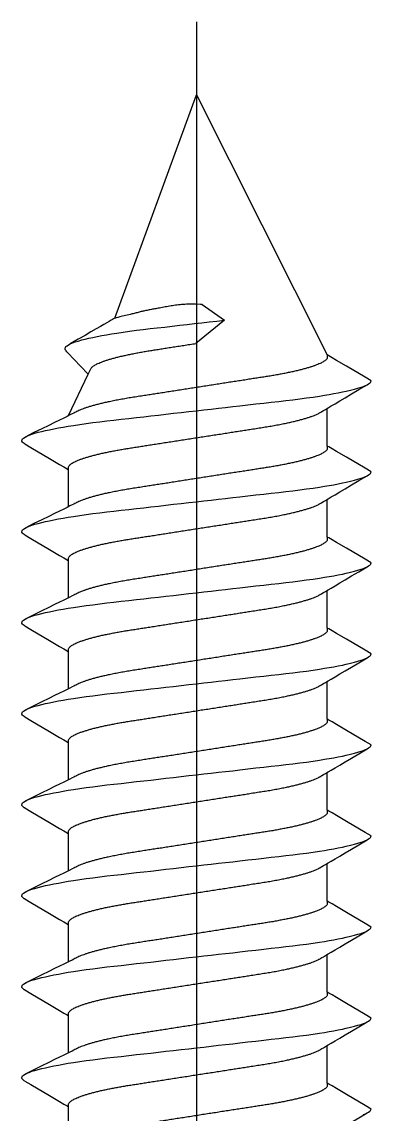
# Model space of a CAD drawing. Header units: millimetres. Extents: x -73550 to -72437, y 41766 to 43371.
# Drawn here: x -73546.32 to -73541.52, y 43298.27 to 43313.27 of the extents above; entities that cross this region are included whole.
import ezdxf

# ---------------------------------------------------------------- set-up
doc = ezdxf.new("R2010")
doc.units = ezdxf.units.MM
doc.layers.add('ART_VIDA', color=65, linetype='Continuous')

# ---------------------------------------------------------------- blocks, each defined once
blk = doc.blocks.new('*U35')
at = {"layer": 'ART_VIDA'}
for p, q in [((4.092, 1.758), (4.599, 1.758)), ((5.342, 1.758), (5.849, 1.758)), ((6.592, 1.758), (7.099, 1.758)), ((7.842, 1.758), (8.349, 1.758)), ((9.092, 1.758), (9.599, 1.758)), ((10.342, 1.758), (10.849, 1.758)), ((11.592, 1.758), (12.099, 1.758)), ((12.842, 1.758), (13.349, 1.758)), ((14.092, 1.758), (14.662, 1.486)), ((14.092, 1.758), (14.662, 1.486)), ((15.431, 1.121), (18.5, 0)), ((18.5, 0), (14.925, -1.798)), ((15.403, -0.384), (15.083, 0.009)), ((15.619, -0.077), (15.403, -0.384)), ((4.925, -1.798), (5.442, -1.798)), ((6.175, -1.798), (6.692, -1.798)), ((7.425, -1.798), (7.942, -1.798)), ((8.675, -1.798), (9.192, -1.798)), ((9.925, -1.798), (10.442, -1.798)), ((11.175, -1.798), (11.692, -1.798)), ((12.425, -1.798), (12.942, -1.798)), ((13.675, -1.798), (14.192, -1.798))]:
    blk.add_line(p, q, dxfattribs=at)
at = {"layer": 'ART_VIDA', "color": 1}
blk.add_line((19.5, 0), (-4.55, 0), dxfattribs=at)
at = {"layer": 'ART_VIDA', "flags": 128}
for points in [[(4.494, -2.294), (4.505, -2.323), (4.517, -2.347), (4.528, -2.366), (4.539, -2.381), (4.549, -2.392), (4.559, -2.398), (4.569, -2.4), (4.569, -2.4)], [(4.954, 2.36), (4.905, 2.276), (4.754, 2.02), (4.673, 1.882), (4.638, 1.824), (4.612, 1.779), (4.599, 1.758)], [(4.954, 2.359), (4.958, 2.366), (4.969, 2.381), (4.98, 2.392), (4.99, 2.398), (5, 2.4), (5.011, 2.397), (5.023, 2.389), (5.035, 2.375), (5.048, 2.356), (5.061, 2.33), (5.073, 2.3), (5.087, 2.263), (5.1, 2.221), (5.113, 2.174), (5.125, 2.127), (5.137, 2.075), (5.149, 2.02), (5.161, 1.961), (5.173, 1.898), (5.185, 1.832), (5.197, 1.762), (5.208, 1.689), (5.221, 1.603), (5.234, 1.514), (5.246, 1.422), (5.258, 1.327), (5.27, 1.231), (5.281, 1.134), (5.292, 1.034), (5.304, 0.93), (5.316, 0.823), (5.327, 0.725), (5.338, 0.626), (5.35, 0.524), (5.362, 0.421), (5.374, 0.317), (5.386, 0.212), (5.398, 0.106), (5.41, 0), (5.421, -0.101), (5.433, -0.201), (5.444, -0.301), (5.455, -0.4), (5.466, -0.499), (5.477, -0.595), (5.49, -0.708), (5.503, -0.817), (5.515, -0.924), (5.527, -1.028), (5.538, -1.131), (5.55, -1.23), (5.561, -1.326), (5.573, -1.421), (5.585, -1.513), (5.598, -1.603), (5.611, -1.689), (5.622, -1.758), (5.633, -1.825), (5.644, -1.888), (5.656, -1.948), (5.667, -2.006), (5.678, -2.059), (5.692, -2.118), (5.705, -2.171), (5.719, -2.219), (5.732, -2.261), (5.744, -2.294), (5.755, -2.323), (5.767, -2.347), (5.778, -2.366), (5.789, -2.381), (5.799, -2.392), (5.809, -2.398), (5.819, -2.4), (5.819, -2.4)], [(6.204, 2.36), (6.155, 2.276), (6.004, 2.02), (5.923, 1.882), (5.888, 1.824), (5.862, 1.779), (5.849, 1.758)], [(6.204, 2.359), (6.208, 2.366), (6.219, 2.381), (6.23, 2.392), (6.24, 2.398), (6.25, 2.4), (6.261, 2.397), (6.273, 2.389), (6.285, 2.375), (6.298, 2.356), (6.311, 2.33), (6.323, 2.3), (6.337, 2.263), (6.35, 2.221), (6.363, 2.174), (6.375, 2.127), (6.387, 2.075), (6.399, 2.02), (6.411, 1.961), (6.423, 1.898), (6.435, 1.832), (6.447, 1.762), (6.458, 1.689), (6.471, 1.603), (6.484, 1.514), (6.496, 1.422), (6.508, 1.327), (6.52, 1.231), (6.531, 1.134), (6.542, 1.034), (6.554, 0.93), (6.566, 0.823), (6.577, 0.725), (6.588, 0.626), (6.6, 0.524), (6.612, 0.421), (6.624, 0.317), (6.636, 0.212), (6.648, 0.106), (6.66, 0), (6.671, -0.101), (6.683, -0.201), (6.694, -0.301), (6.705, -0.4), (6.716, -0.499), (6.727, -0.595), (6.74, -0.708), (6.753, -0.817), (6.765, -0.924), (6.777, -1.028), (6.788, -1.131), (6.8, -1.23), (6.811, -1.326), (6.823, -1.421), (6.835, -1.513), (6.848, -1.603), (6.861, -1.689), (6.872, -1.758), (6.883, -1.825), (6.894, -1.888), (6.906, -1.948), (6.917, -2.006), (6.928, -2.059), (6.942, -2.118), (6.955, -2.171), (6.969, -2.219), (6.982, -2.261), (6.994, -2.294), (7.005, -2.323), (7.017, -2.347), (7.028, -2.366), (7.039, -2.381), (7.049, -2.392), (7.059, -2.398), (7.069, -2.4), (7.069, -2.4)], [(7.454, 2.36), (7.405, 2.276), (7.254, 2.02), (7.173, 1.882), (7.138, 1.824), (7.112, 1.779), (7.099, 1.758)], [(7.454, 2.359), (7.458, 2.366), (7.469, 2.381), (7.48, 2.392), (7.49, 2.398), (7.5, 2.4), (7.511, 2.397), (7.523, 2.389), (7.535, 2.375), (7.548, 2.356), (7.561, 2.33), (7.573, 2.3), (7.587, 2.263), (7.6, 2.221), (7.613, 2.174), (7.625, 2.127), (7.637, 2.075), (7.649, 2.02), (7.661, 1.961), (7.673, 1.898), (7.685, 1.832), (7.697, 1.762), (7.708, 1.689), (7.721, 1.603), (7.734, 1.514), (7.746, 1.422), (7.758, 1.327), (7.77, 1.231), (7.781, 1.134), (7.792, 1.034), (7.804, 0.93), (7.816, 0.823), (7.827, 0.725), (7.838, 0.626), (7.85, 0.524), (7.862, 0.421), (7.874, 0.317), (7.886, 0.212), (7.898, 0.106), (7.91, 0), (7.921, -0.101), (7.933, -0.201), (7.944, -0.301), (7.955, -0.4), (7.966, -0.499), (7.977, -0.595), (7.99, -0.708), (8.003, -0.817), (8.015, -0.924), (8.027, -1.028), (8.038, -1.131), (8.05, -1.23), (8.061, -1.326), (8.073, -1.421), (8.085, -1.513), (8.098, -1.603), (8.111, -1.689), (8.122, -1.758), (8.133, -1.825), (8.144, -1.888), (8.156, -1.948), (8.167, -2.006), (8.178, -2.059), (8.192, -2.118), (8.205, -2.171), (8.219, -2.219), (8.232, -2.261), (8.244, -2.294), (8.255, -2.323), (8.267, -2.347), (8.278, -2.366), (8.289, -2.381), (8.299, -2.392), (8.309, -2.398), (8.319, -2.4), (8.319, -2.4)], [(8.704, 2.36), (8.655, 2.276), (8.504, 2.02), (8.423, 1.882), (8.388, 1.824), (8.362, 1.779), (8.349, 1.758)], [(8.704, 2.359), (8.708, 2.366), (8.719, 2.381), (8.73, 2.392), (8.74, 2.398), (8.75, 2.4), (8.761, 2.397), (8.773, 2.389), (8.785, 2.375), (8.798, 2.356), (8.811, 2.33), (8.823, 2.3), (8.837, 2.263), (8.85, 2.221), (8.863, 2.174), (8.875, 2.127), (8.887, 2.075), (8.899, 2.02), (8.911, 1.961), (8.923, 1.898), (8.935, 1.832), (8.947, 1.762), (8.958, 1.689), (8.971, 1.603), (8.984, 1.514), (8.996, 1.422), (9.008, 1.327), (9.02, 1.231), (9.031, 1.134), (9.042, 1.034), (9.054, 0.93), (9.066, 0.823), (9.077, 0.725), (9.088, 0.626), (9.1, 0.524), (9.112, 0.421), (9.124, 0.317), (9.136, 0.212), (9.148, 0.106), (9.16, 0), (9.171, -0.101), (9.183, -0.201), (9.194, -0.301), (9.205, -0.4), (9.216, -0.499), (9.227, -0.595), (9.24, -0.708), (9.253, -0.817), (9.265, -0.924), (9.277, -1.028), (9.288, -1.131), (9.3, -1.23), (9.311, -1.326), (9.323, -1.421), (9.335, -1.513), (9.348, -1.603), (9.361, -1.689), (9.372, -1.758), (9.383, -1.825), (9.394, -1.888), (9.406, -1.948), (9.417, -2.006), (9.428, -2.059), (9.442, -2.118), (9.455, -2.171), (9.469, -2.219), (9.482, -2.261), (9.494, -2.294), (9.505, -2.323), (9.517, -2.347), (9.528, -2.366), (9.539, -2.381), (9.549, -2.392), (9.559, -2.398), (9.569, -2.4), (9.569, -2.4)], [(9.954, 2.36), (9.905, 2.276), (9.754, 2.02), (9.673, 1.882), (9.638, 1.824), (9.612, 1.779), (9.599, 1.758)], [(9.954, 2.359), (9.958, 2.366), (9.969, 2.381), (9.98, 2.392), (9.99, 2.398), (10, 2.4), (10.011, 2.397), (10.023, 2.389), (10.035, 2.375), (10.048, 2.356), (10.061, 2.33), (10.073, 2.3), (10.087, 2.263), (10.1, 2.221), (10.113, 2.174), (10.125, 2.127), (10.137, 2.075), (10.149, 2.02), (10.161, 1.961), (10.173, 1.898), (10.185, 1.832), (10.197, 1.762), (10.208, 1.689), (10.221, 1.603), (10.234, 1.514), (10.246, 1.422), (10.258, 1.327), (10.27, 1.231), (10.281, 1.134), (10.292, 1.034), (10.304, 0.93), (10.316, 0.823), (10.327, 0.725), (10.338, 0.626), (10.35, 0.524), (10.362, 0.421), (10.374, 0.317), (10.386, 0.212), (10.398, 0.106), (10.41, 0), (10.421, -0.101), (10.433, -0.201), (10.444, -0.301), (10.455, -0.4), (10.466, -0.499), (10.477, -0.595), (10.49, -0.708), (10.503, -0.817), (10.515, -0.924), (10.527, -1.028), (10.538, -1.131), (10.55, -1.23), (10.561, -1.326), (10.573, -1.421), (10.585, -1.513), (10.598, -1.603), (10.611, -1.689), (10.622, -1.758), (10.633, -1.825), (10.644, -1.888), (10.656, -1.948), (10.667, -2.006), (10.678, -2.059), (10.692, -2.118), (10.705, -2.171), (10.719, -2.219), (10.732, -2.261), (10.744, -2.294), (10.755, -2.323), (10.767, -2.347), (10.778, -2.366), (10.789, -2.381), (10.799, -2.392), (10.809, -2.398), (10.819, -2.4), (10.819, -2.4)], [(11.204, 2.36), (11.155, 2.276), (11.004, 2.02), (10.923, 1.882), (10.888, 1.824), (10.862, 1.779), (10.849, 1.758)], [(11.204, 2.359), (11.208, 2.366), (11.219, 2.381), (11.23, 2.392), (11.24, 2.398), (11.25, 2.4), (11.261, 2.397), (11.273, 2.389), (11.285, 2.375), (11.298, 2.356), (11.311, 2.33), (11.323, 2.3), (11.337, 2.263), (11.35, 2.221), (11.363, 2.174), (11.375, 2.127), (11.387, 2.075), (11.399, 2.02), (11.411, 1.961), (11.423, 1.898), (11.435, 1.832), (11.447, 1.762), (11.458, 1.689), (11.471, 1.603), (11.484, 1.514), (11.496, 1.422), (11.508, 1.327), (11.52, 1.231), (11.531, 1.134), (11.542, 1.034), (11.554, 0.93), (11.566, 0.823), (11.577, 0.725), (11.588, 0.626), (11.6, 0.524), (11.612, 0.421), (11.624, 0.317), (11.636, 0.212), (11.648, 0.106), (11.66, 0), (11.671, -0.101), (11.683, -0.201), (11.694, -0.301), (11.705, -0.4), (11.716, -0.499), (11.727, -0.595), (11.74, -0.708), (11.753, -0.817), (11.765, -0.924), (11.777, -1.028), (11.788, -1.131), (11.8, -1.23), (11.811, -1.326), (11.823, -1.421), (11.835, -1.513), (11.848, -1.603), (11.861, -1.689), (11.872, -1.758), (11.883, -1.825), (11.894, -1.888), (11.906, -1.948), (11.917, -2.006), (11.928, -2.059), (11.942, -2.118), (11.955, -2.171), (11.969, -2.219), (11.982, -2.261), (11.994, -2.294), (12.005, -2.323), (12.017, -2.347), (12.028, -2.366), (12.039, -2.381), (12.049, -2.392), (12.059, -2.398), (12.069, -2.4), (12.069, -2.4)], [(12.454, 2.36), (12.405, 2.276), (12.254, 2.02), (12.173, 1.882), (12.138, 1.824), (12.112, 1.779), (12.099, 1.758)], [(12.454, 2.359), (12.458, 2.366), (12.469, 2.381), (12.48, 2.392), (12.49, 2.398), (12.5, 2.4), (12.511, 2.397), (12.523, 2.389), (12.535, 2.375), (12.548, 2.356), (12.561, 2.33), (12.573, 2.3), (12.587, 2.263), (12.6, 2.221), (12.613, 2.174), (12.625, 2.127), (12.637, 2.075), (12.649, 2.02), (12.661, 1.961), (12.673, 1.898), (12.685, 1.832), (12.697, 1.762), (12.708, 1.689), (12.721, 1.603), (12.734, 1.514), (12.746, 1.422), (12.758, 1.327), (12.77, 1.231), (12.781, 1.134), (12.792, 1.034), (12.804, 0.93), (12.816, 0.823), (12.827, 0.725), (12.838, 0.626), (12.85, 0.524), (12.862, 0.421), (12.874, 0.317), (12.886, 0.212), (12.898, 0.106), (12.91, 0), (12.921, -0.101), (12.933, -0.201), (12.944, -0.301), (12.955, -0.4), (12.966, -0.499), (12.977, -0.595), (12.99, -0.708), (13.003, -0.817), (13.015, -0.924), (13.027, -1.028), (13.038, -1.131), (13.05, -1.23), (13.061, -1.326), (13.073, -1.421), (13.085, -1.513), (13.098, -1.603), (13.111, -1.689), (13.122, -1.758), (13.133, -1.825), (13.144, -1.888), (13.156, -1.948), (13.167, -2.006), (13.178, -2.059), (13.192, -2.118), (13.205, -2.171), (13.219, -2.219), (13.232, -2.261), (13.244, -2.294), (13.255, -2.323), (13.267, -2.347), (13.278, -2.366), (13.289, -2.381), (13.299, -2.392), (13.309, -2.398), (13.319, -2.4), (13.319, -2.4)], [(13.704, 2.36), (13.655, 2.276), (13.504, 2.02), (13.423, 1.882), (13.388, 1.824), (13.362, 1.779), (13.349, 1.758)], [(13.704, 2.359), (13.708, 2.366), (13.719, 2.381), (13.73, 2.392), (13.74, 2.398), (13.75, 2.4), (13.761, 2.397), (13.773, 2.389), (13.785, 2.375), (13.798, 2.356), (13.811, 2.33), (13.823, 2.3), (13.837, 2.263), (13.85, 2.221), (13.863, 2.174), (13.875, 2.127), (13.887, 2.075), (13.899, 2.02), (13.911, 1.961), (13.923, 1.898), (13.935, 1.832), (13.947, 1.762), (13.958, 1.689), (13.971, 1.603), (13.984, 1.514), (13.996, 1.422), (14.008, 1.327), (14.02, 1.231), (14.031, 1.134), (14.042, 1.034), (14.054, 0.93), (14.066, 0.823), (14.077, 0.725), (14.088, 0.626), (14.1, 0.524), (14.112, 0.421), (14.124, 0.317), (14.136, 0.212), (14.148, 0.106), (14.16, 0), (14.171, -0.101), (14.183, -0.201), (14.194, -0.301), (14.205, -0.4), (14.216, -0.499), (14.227, -0.595), (14.24, -0.708), (14.253, -0.817), (14.265, -0.924), (14.277, -1.028), (14.288, -1.131), (14.3, -1.23), (14.311, -1.326), (14.323, -1.421), (14.335, -1.513), (14.348, -1.603), (14.361, -1.689), (14.372, -1.758), (14.383, -1.825), (14.394, -1.888), (14.406, -1.948), (14.417, -2.006), (14.428, -2.059), (14.442, -2.118), (14.455, -2.171), (14.469, -2.219), (14.482, -2.261), (14.494, -2.294), (14.505, -2.323), (14.517, -2.347), (14.528, -2.366), (14.539, -2.381), (14.549, -2.392), (14.559, -2.398), (14.569, -2.4), (14.569, -2.4)], [(14.955, 1.767), (14.968, 1.78), (14.98, 1.791), (14.993, 1.799), (15.006, 1.803), (15.017, 1.804), (15.029, 1.801), (15.041, 1.793), (15.053, 1.779), (15.065, 1.759), (15.078, 1.734), (15.091, 1.703), (15.104, 1.667), (15.117, 1.625), (15.131, 1.577), (15.143, 1.53), (15.155, 1.479), (15.167, 1.424), (15.179, 1.365), (15.191, 1.302), (15.203, 1.235), (15.214, 1.166), (15.226, 1.093), (15.239, 1.007), (15.251, 0.918), (15.264, 0.825), (15.276, 0.731), (15.287, 0.634), (15.298, 0.538), (15.309, 0.437), (15.321, 0.334), (15.333, 0.227), (15.345, 0.129), (15.356, 0.029), (15.367, -0.072), (15.379, -0.175), (15.391, -0.279), (15.403, -0.384), (15.403, -0.384), (15.403, -0.384)], [(14.955, 1.767), (14.771, 1.593), (14.662, 1.486)], [(4.569, -2.4), (4.619, -2.316), (4.77, -2.06), (4.851, -1.922), (4.886, -1.864), (4.912, -1.82), (4.925, -1.798)], [(5.819, -2.4), (5.869, -2.316), (6.02, -2.06), (6.101, -1.922), (6.136, -1.864), (6.162, -1.82), (6.175, -1.798)], [(7.069, -2.4), (7.119, -2.316), (7.27, -2.06), (7.351, -1.922), (7.386, -1.864), (7.412, -1.82), (7.425, -1.798)], [(8.319, -2.4), (8.369, -2.316), (8.52, -2.06), (8.601, -1.922), (8.636, -1.864), (8.662, -1.82), (8.675, -1.798)], [(9.569, -2.4), (9.619, -2.316), (9.77, -2.06), (9.851, -1.922), (9.886, -1.864), (9.912, -1.82), (9.925, -1.798)], [(10.819, -2.4), (10.869, -2.316), (11.02, -2.06), (11.101, -1.922), (11.136, -1.864), (11.162, -1.82), (11.175, -1.798)], [(12.069, -2.4), (12.119, -2.316), (12.27, -2.06), (12.351, -1.922), (12.386, -1.864), (12.412, -1.82), (12.425, -1.798)], [(13.319, -2.4), (13.369, -2.316), (13.52, -2.06), (13.601, -1.922), (13.636, -1.864), (13.662, -1.82), (13.675, -1.798)], [(14.569, -2.4), (14.619, -2.316), (14.77, -2.06), (14.851, -1.922), (14.886, -1.864), (14.912, -1.82), (14.925, -1.798)]]:
    blk.add_lwpolyline(points, dxfattribs=at)
at = {"layer": 'ART_VIDA'}
for points, knots in [([(4.925, -1.798), (4.891, -1.798), (4.883, -1.797), (4.871, -1.791), (4.859, -1.781), (4.847, -1.766), (4.834, -1.748), (4.821, -1.725), (4.808, -1.699), (4.795, -1.668), (4.781, -1.633), (4.768, -1.593), (4.754, -1.55), (4.74, -1.502), (4.726, -1.451), (4.713, -1.397), (4.699, -1.339), (4.686, -1.278), (4.673, -1.215), (4.661, -1.15), (4.648, -1.082), (4.636, -1.013), (4.625, -0.943), (4.614, -0.871), (4.603, -0.797), (4.591, -0.721), (4.578, -0.643), (4.566, -0.561), (4.553, -0.477), (4.54, -0.392), (4.526, -0.305), (4.512, -0.218), (4.499, -0.129), (4.485, -0.04), (4.471, 0.048), (4.457, 0.136), (4.444, 0.224), (4.43, 0.311), (4.417, 0.395), (4.404, 0.478), (4.392, 0.558), (4.38, 0.637), (4.367, 0.718), (4.354, 0.8), (4.341, 0.885), (4.328, 0.967), (4.313, 1.047), (4.299, 1.124), (4.284, 1.194), (4.271, 1.258), (4.257, 1.316), (4.244, 1.37), (4.23, 1.421), (4.216, 1.468), (4.203, 1.511), (4.189, 1.55), (4.176, 1.585), (4.162, 1.617), (4.15, 1.642), (4.142, 1.655), (3.798, 2.356)], [0, 0, 0, 0, 0.01636, 0.032918, 0.049658, 0.066561, 0.083609, 0.100475, 0.117442, 0.13449, 0.151597, 0.169092, 0.186604, 0.204109, 0.221583, 0.239003, 0.256348, 0.273594, 0.290684, 0.307635, 0.324428, 0.341045, 0.357469, 0.373492, 0.38969, 0.406068, 0.422611, 0.439643, 0.456809, 0.474087, 0.491457, 0.508896, 0.526382, 0.543891, 0.561362, 0.57881, 0.596211, 0.613544, 0.630786, 0.647611, 0.664308, 0.680859, 0.697246, 0.716518, 0.735597, 0.754894, 0.774443, 0.794216, 0.814184, 0.831393, 0.848699, 0.866081, 0.883517, 0.900983, 0.918145, 0.935291, 0.952401, 0.969453, 0.98677, 1, 1, 1, 1]), ([(6.175, -1.798), (6.141, -1.798), (6.133, -1.797), (6.121, -1.791), (6.109, -1.781), (6.097, -1.766), (6.084, -1.748), (6.071, -1.725), (6.058, -1.699), (6.045, -1.668), (6.031, -1.633), (6.018, -1.593), (6.004, -1.55), (5.99, -1.502), (5.976, -1.451), (5.963, -1.397), (5.949, -1.339), (5.936, -1.278), (5.923, -1.215), (5.911, -1.15), (5.898, -1.082), (5.886, -1.013), (5.875, -0.943), (5.864, -0.871), (5.853, -0.797), (5.841, -0.721), (5.828, -0.643), (5.816, -0.561), (5.803, -0.477), (5.79, -0.392), (5.776, -0.305), (5.762, -0.218), (5.749, -0.129), (5.735, -0.04), (5.721, 0.048), (5.707, 0.136), (5.694, 0.224), (5.68, 0.311), (5.667, 0.395), (5.654, 0.478), (5.642, 0.558), (5.63, 0.637), (5.617, 0.718), (5.604, 0.8), (5.591, 0.885), (5.578, 0.967), (5.563, 1.047), (5.549, 1.124), (5.534, 1.194), (5.521, 1.258), (5.507, 1.316), (5.494, 1.37), (5.48, 1.421), (5.466, 1.468), (5.453, 1.511), (5.439, 1.55), (5.426, 1.585), (5.412, 1.617), (5.4, 1.642), (5.392, 1.655), (5.048, 2.356)], [0, 0, 0, 0, 0.01636, 0.032918, 0.049658, 0.066561, 0.083609, 0.100475, 0.117442, 0.13449, 0.151597, 0.169092, 0.186604, 0.204109, 0.221583, 0.239003, 0.256348, 0.273594, 0.290684, 0.307635, 0.324428, 0.341045, 0.357469, 0.373492, 0.38969, 0.406068, 0.422611, 0.439643, 0.456809, 0.474087, 0.491457, 0.508896, 0.526382, 0.543891, 0.561362, 0.57881, 0.596211, 0.613544, 0.630786, 0.647611, 0.664308, 0.680859, 0.697246, 0.716518, 0.735597, 0.754894, 0.774443, 0.794216, 0.814184, 0.831393, 0.848699, 0.866081, 0.883517, 0.900983, 0.918145, 0.935291, 0.952401, 0.969453, 0.98677, 1, 1, 1, 1]), ([(7.425, -1.798), (7.391, -1.798), (7.383, -1.797), (7.371, -1.791), (7.359, -1.781), (7.347, -1.766), (7.334, -1.748), (7.321, -1.725), (7.308, -1.699), (7.295, -1.668), (7.281, -1.633), (7.268, -1.593), (7.254, -1.55), (7.24, -1.502), (7.226, -1.451), (7.213, -1.397), (7.199, -1.339), (7.186, -1.278), (7.173, -1.215), (7.161, -1.15), (7.148, -1.082), (7.136, -1.013), (7.125, -0.943), (7.114, -0.871), (7.103, -0.797), (7.091, -0.721), (7.078, -0.643), (7.066, -0.561), (7.053, -0.477), (7.04, -0.392), (7.026, -0.305), (7.012, -0.218), (6.999, -0.129), (6.985, -0.04), (6.971, 0.048), (6.957, 0.136), (6.944, 0.224), (6.93, 0.311), (6.917, 0.395), (6.904, 0.478), (6.892, 0.558), (6.88, 0.637), (6.867, 0.718), (6.854, 0.8), (6.841, 0.885), (6.828, 0.967), (6.813, 1.047), (6.799, 1.124), (6.784, 1.194), (6.771, 1.258), (6.757, 1.316), (6.744, 1.37), (6.73, 1.421), (6.716, 1.468), (6.703, 1.511), (6.689, 1.55), (6.676, 1.585), (6.662, 1.617), (6.65, 1.642), (6.642, 1.655), (6.298, 2.356)], [0, 0, 0, 0, 0.01636, 0.032918, 0.049658, 0.066561, 0.083609, 0.100475, 0.117442, 0.13449, 0.151597, 0.169092, 0.186604, 0.204109, 0.221583, 0.239003, 0.256348, 0.273594, 0.290684, 0.307635, 0.324428, 0.341045, 0.357469, 0.373492, 0.38969, 0.406068, 0.422611, 0.439643, 0.456809, 0.474087, 0.491457, 0.508896, 0.526382, 0.543891, 0.561362, 0.57881, 0.596211, 0.613544, 0.630786, 0.647611, 0.664308, 0.680859, 0.697246, 0.716518, 0.735597, 0.754894, 0.774443, 0.794216, 0.814184, 0.831393, 0.848699, 0.866081, 0.883517, 0.900983, 0.918145, 0.935291, 0.952401, 0.969453, 0.98677, 1, 1, 1, 1]), ([(8.675, -1.798), (8.641, -1.798), (8.633, -1.797), (8.621, -1.791), (8.609, -1.781), (8.597, -1.766), (8.584, -1.748), (8.571, -1.725), (8.558, -1.699), (8.545, -1.668), (8.531, -1.633), (8.518, -1.593), (8.504, -1.55), (8.49, -1.502), (8.476, -1.451), (8.463, -1.397), (8.449, -1.339), (8.436, -1.278), (8.423, -1.215), (8.411, -1.15), (8.398, -1.082), (8.386, -1.013), (8.375, -0.943), (8.364, -0.871), (8.353, -0.797), (8.341, -0.721), (8.328, -0.643), (8.316, -0.561), (8.303, -0.477), (8.29, -0.392), (8.276, -0.305), (8.262, -0.218), (8.249, -0.129), (8.235, -0.04), (8.221, 0.048), (8.207, 0.136), (8.194, 0.224), (8.18, 0.311), (8.167, 0.395), (8.154, 0.478), (8.142, 0.558), (8.13, 0.637), (8.117, 0.718), (8.104, 0.8), (8.091, 0.885), (8.078, 0.967), (8.063, 1.047), (8.049, 1.124), (8.034, 1.194), (8.021, 1.258), (8.007, 1.316), (7.994, 1.37), (7.98, 1.421), (7.966, 1.468), (7.953, 1.511), (7.939, 1.55), (7.926, 1.585), (7.912, 1.617), (7.9, 1.642), (7.892, 1.655), (7.548, 2.356)], [0, 0, 0, 0, 0.01636, 0.032918, 0.049658, 0.066561, 0.083609, 0.100475, 0.117442, 0.13449, 0.151597, 0.169092, 0.186604, 0.204109, 0.221583, 0.239003, 0.256348, 0.273594, 0.290684, 0.307635, 0.324428, 0.341045, 0.357469, 0.373492, 0.38969, 0.406068, 0.422611, 0.439643, 0.456809, 0.474087, 0.491457, 0.508896, 0.526382, 0.543891, 0.561362, 0.57881, 0.596211, 0.613544, 0.630786, 0.647611, 0.664308, 0.680859, 0.697246, 0.716518, 0.735597, 0.754894, 0.774443, 0.794216, 0.814184, 0.831393, 0.848699, 0.866081, 0.883517, 0.900983, 0.918145, 0.935291, 0.952401, 0.969453, 0.98677, 1, 1, 1, 1]), ([(9.925, -1.798), (9.891, -1.798), (9.883, -1.797), (9.871, -1.791), (9.859, -1.781), (9.847, -1.766), (9.834, -1.748), (9.821, -1.725), (9.808, -1.699), (9.795, -1.668), (9.781, -1.633), (9.768, -1.593), (9.754, -1.55), (9.74, -1.502), (9.726, -1.451), (9.713, -1.397), (9.699, -1.339), (9.686, -1.278), (9.673, -1.215), (9.661, -1.15), (9.648, -1.082), (9.636, -1.013), (9.625, -0.943), (9.614, -0.871), (9.603, -0.797), (9.591, -0.721), (9.578, -0.643), (9.566, -0.561), (9.553, -0.477), (9.54, -0.392), (9.526, -0.305), (9.512, -0.218), (9.499, -0.129), (9.485, -0.04), (9.471, 0.048), (9.457, 0.136), (9.444, 0.224), (9.43, 0.311), (9.417, 0.395), (9.404, 0.478), (9.392, 0.558), (9.38, 0.637), (9.367, 0.718), (9.354, 0.8), (9.341, 0.885), (9.328, 0.967), (9.313, 1.047), (9.299, 1.124), (9.284, 1.194), (9.271, 1.258), (9.257, 1.316), (9.244, 1.37), (9.23, 1.421), (9.216, 1.468), (9.203, 1.511), (9.189, 1.55), (9.176, 1.585), (9.162, 1.617), (9.15, 1.642), (9.142, 1.655), (8.798, 2.356)], [0, 0, 0, 0, 0.01636, 0.032918, 0.049658, 0.066561, 0.083609, 0.100475, 0.117442, 0.13449, 0.151597, 0.169092, 0.186604, 0.204109, 0.221583, 0.239003, 0.256348, 0.273594, 0.290684, 0.307635, 0.324428, 0.341045, 0.357469, 0.373492, 0.38969, 0.406068, 0.422611, 0.439643, 0.456809, 0.474087, 0.491457, 0.508896, 0.526382, 0.543891, 0.561362, 0.57881, 0.596211, 0.613544, 0.630786, 0.647611, 0.664308, 0.680859, 0.697246, 0.716518, 0.735597, 0.754894, 0.774443, 0.794216, 0.814184, 0.831393, 0.848699, 0.866081, 0.883517, 0.900983, 0.918145, 0.935291, 0.952401, 0.969453, 0.98677, 1, 1, 1, 1]), ([(11.175, -1.798), (11.141, -1.798), (11.133, -1.797), (11.121, -1.791), (11.109, -1.781), (11.097, -1.766), (11.084, -1.748), (11.071, -1.725), (11.058, -1.699), (11.045, -1.668), (11.031, -1.633), (11.018, -1.593), (11.004, -1.55), (10.99, -1.502), (10.976, -1.451), (10.963, -1.397), (10.949, -1.339), (10.936, -1.278), (10.923, -1.215), (10.911, -1.15), (10.898, -1.082), (10.886, -1.013), (10.875, -0.943), (10.864, -0.871), (10.853, -0.797), (10.841, -0.721), (10.828, -0.643), (10.816, -0.561), (10.803, -0.477), (10.79, -0.392), (10.776, -0.305), (10.762, -0.218), (10.749, -0.129), (10.735, -0.04), (10.721, 0.048), (10.707, 0.136), (10.694, 0.224), (10.68, 0.311), (10.667, 0.395), (10.654, 0.478), (10.642, 0.558), (10.63, 0.637), (10.617, 0.718), (10.604, 0.8), (10.591, 0.885), (10.578, 0.967), (10.563, 1.047), (10.549, 1.124), (10.534, 1.194), (10.521, 1.258), (10.507, 1.316), (10.494, 1.37), (10.48, 1.421), (10.466, 1.468), (10.453, 1.511), (10.439, 1.55), (10.426, 1.585), (10.412, 1.617), (10.4, 1.642), (10.392, 1.655), (10.048, 2.356)], [0, 0, 0, 0, 0.01636, 0.032918, 0.049658, 0.066561, 0.083609, 0.100475, 0.117442, 0.13449, 0.151597, 0.169092, 0.186604, 0.204109, 0.221583, 0.239003, 0.256348, 0.273594, 0.290684, 0.307635, 0.324428, 0.341045, 0.357469, 0.373492, 0.38969, 0.406068, 0.422611, 0.439643, 0.456809, 0.474087, 0.491457, 0.508896, 0.526382, 0.543891, 0.561362, 0.57881, 0.596211, 0.613544, 0.630786, 0.647611, 0.664308, 0.680859, 0.697246, 0.716518, 0.735597, 0.754894, 0.774443, 0.794216, 0.814184, 0.831393, 0.848699, 0.866081, 0.883517, 0.900983, 0.918145, 0.935291, 0.952401, 0.969453, 0.98677, 1, 1, 1, 1]), ([(12.425, -1.798), (12.391, -1.798), (12.383, -1.797), (12.371, -1.791), (12.359, -1.781), (12.347, -1.766), (12.334, -1.748), (12.321, -1.725), (12.308, -1.699), (12.295, -1.668), (12.281, -1.633), (12.268, -1.593), (12.254, -1.55), (12.24, -1.502), (12.226, -1.451), (12.213, -1.397), (12.199, -1.339), (12.186, -1.278), (12.173, -1.215), (12.161, -1.15), (12.148, -1.082), (12.136, -1.013), (12.125, -0.943), (12.114, -0.871), (12.103, -0.797), (12.091, -0.721), (12.078, -0.643), (12.066, -0.561), (12.053, -0.477), (12.04, -0.392), (12.026, -0.305), (12.012, -0.218), (11.999, -0.129), (11.985, -0.04), (11.971, 0.048), (11.957, 0.136), (11.944, 0.224), (11.93, 0.311), (11.917, 0.395), (11.904, 0.478), (11.892, 0.558), (11.88, 0.637), (11.867, 0.718), (11.854, 0.8), (11.841, 0.885), (11.828, 0.967), (11.813, 1.047), (11.799, 1.124), (11.784, 1.194), (11.771, 1.258), (11.757, 1.316), (11.744, 1.37), (11.73, 1.421), (11.716, 1.468), (11.703, 1.511), (11.689, 1.55), (11.676, 1.585), (11.662, 1.617), (11.65, 1.642), (11.642, 1.655), (11.298, 2.356)], [0, 0, 0, 0, 0.01636, 0.032918, 0.049658, 0.066561, 0.083609, 0.100475, 0.117442, 0.13449, 0.151597, 0.169092, 0.186604, 0.204109, 0.221583, 0.239003, 0.256348, 0.273594, 0.290684, 0.307635, 0.324428, 0.341045, 0.357469, 0.373492, 0.38969, 0.406068, 0.422611, 0.439643, 0.456809, 0.474087, 0.491457, 0.508896, 0.526382, 0.543891, 0.561362, 0.57881, 0.596211, 0.613544, 0.630786, 0.647611, 0.664308, 0.680859, 0.697246, 0.716518, 0.735597, 0.754894, 0.774443, 0.794216, 0.814184, 0.831393, 0.848699, 0.866081, 0.883517, 0.900983, 0.918145, 0.935291, 0.952401, 0.969453, 0.98677, 1, 1, 1, 1]), ([(13.675, -1.798), (13.641, -1.798), (13.633, -1.797), (13.621, -1.791), (13.609, -1.781), (13.597, -1.766), (13.584, -1.748), (13.571, -1.725), (13.558, -1.699), (13.545, -1.668), (13.531, -1.633), (13.518, -1.593), (13.504, -1.55), (13.49, -1.502), (13.476, -1.451), (13.463, -1.397), (13.449, -1.339), (13.436, -1.278), (13.423, -1.215), (13.411, -1.15), (13.398, -1.082), (13.386, -1.013), (13.375, -0.943), (13.364, -0.871), (13.353, -0.797), (13.341, -0.721), (13.328, -0.643), (13.316, -0.561), (13.303, -0.477), (13.29, -0.392), (13.276, -0.305), (13.262, -0.218), (13.249, -0.129), (13.235, -0.04), (13.221, 0.048), (13.207, 0.136), (13.194, 0.224), (13.18, 0.311), (13.167, 0.395), (13.154, 0.478), (13.142, 0.558), (13.13, 0.637), (13.117, 0.718), (13.104, 0.8), (13.091, 0.885), (13.078, 0.967), (13.063, 1.047), (13.049, 1.124), (13.034, 1.194), (13.021, 1.258), (13.007, 1.316), (12.994, 1.37), (12.98, 1.421), (12.966, 1.468), (12.953, 1.511), (12.939, 1.55), (12.926, 1.585), (12.912, 1.617), (12.9, 1.642), (12.892, 1.655), (12.548, 2.356)], [0, 0, 0, 0, 0.01636, 0.032918, 0.049658, 0.066561, 0.083609, 0.100475, 0.117442, 0.13449, 0.151597, 0.169092, 0.186604, 0.204109, 0.221583, 0.239003, 0.256348, 0.273594, 0.290684, 0.307635, 0.324428, 0.341045, 0.357469, 0.373492, 0.38969, 0.406068, 0.422611, 0.439643, 0.456809, 0.474087, 0.491457, 0.508896, 0.526382, 0.543891, 0.561362, 0.57881, 0.596211, 0.613544, 0.630786, 0.647611, 0.664308, 0.680859, 0.697246, 0.716518, 0.735597, 0.754894, 0.774443, 0.794216, 0.814184, 0.831393, 0.848699, 0.866081, 0.883517, 0.900983, 0.918145, 0.935291, 0.952401, 0.969453, 0.98677, 1, 1, 1, 1]), ([(14.925, -1.798), (14.891, -1.798), (14.883, -1.797), (14.871, -1.791), (14.859, -1.781), (14.847, -1.766), (14.834, -1.748), (14.821, -1.725), (14.808, -1.699), (14.795, -1.668), (14.781, -1.633), (14.768, -1.593), (14.754, -1.55), (14.74, -1.502), (14.726, -1.451), (14.713, -1.397), (14.699, -1.339), (14.686, -1.278), (14.673, -1.215), (14.661, -1.15), (14.648, -1.082), (14.636, -1.013), (14.625, -0.943), (14.614, -0.871), (14.603, -0.797), (14.591, -0.721), (14.578, -0.643), (14.566, -0.561), (14.553, -0.477), (14.54, -0.392), (14.526, -0.305), (14.512, -0.218), (14.499, -0.129), (14.485, -0.04), (14.471, 0.048), (14.457, 0.136), (14.444, 0.224), (14.43, 0.311), (14.417, 0.395), (14.404, 0.478), (14.392, 0.558), (14.38, 0.637), (14.367, 0.718), (14.354, 0.8), (14.341, 0.885), (14.328, 0.967), (14.313, 1.047), (14.299, 1.124), (14.284, 1.194), (14.271, 1.258), (14.257, 1.316), (14.244, 1.37), (14.23, 1.421), (14.216, 1.468), (14.203, 1.511), (14.189, 1.55), (14.176, 1.585), (14.162, 1.617), (14.15, 1.642), (14.142, 1.655), (13.798, 2.356)], [0, 0, 0, 0, 0.01636, 0.032918, 0.049658, 0.066561, 0.083609, 0.100475, 0.117442, 0.13449, 0.151597, 0.169092, 0.186604, 0.204109, 0.221583, 0.239003, 0.256348, 0.273594, 0.290684, 0.307635, 0.324428, 0.341045, 0.357469, 0.373492, 0.38969, 0.406068, 0.422611, 0.439643, 0.456809, 0.474087, 0.491457, 0.508896, 0.526382, 0.543891, 0.561362, 0.57881, 0.596211, 0.613544, 0.630786, 0.647611, 0.664308, 0.680859, 0.697246, 0.716518, 0.735597, 0.754894, 0.774443, 0.794216, 0.814184, 0.831393, 0.848699, 0.866081, 0.883517, 0.900983, 0.918145, 0.935291, 0.952401, 0.969453, 0.98677, 1, 1, 1, 1]), ([(3.349, 1.758), (3.383, 1.758), (3.391, 1.757), (3.402, 1.751), (3.415, 1.74), (3.427, 1.726), (3.44, 1.708), (3.453, 1.685), (3.466, 1.658), (3.479, 1.628), (3.493, 1.592), (3.506, 1.553), (3.52, 1.509), (3.534, 1.462), (3.548, 1.411), (3.561, 1.356), (3.575, 1.299), (3.588, 1.238), (3.601, 1.175), (3.613, 1.109), (3.626, 1.042), (3.637, 0.973), (3.649, 0.902), (3.66, 0.831), (3.671, 0.757), (3.683, 0.681), (3.695, 0.602), (3.708, 0.521), (3.721, 0.437), (3.734, 0.352), (3.748, 0.265), (3.761, 0.177), (3.775, 0.089), (3.789, 0), (3.803, -0.089), (3.816, -0.177), (3.83, -0.264), (3.843, -0.351), (3.857, -0.436), (3.869, -0.518), (3.882, -0.599), (3.894, -0.677), (3.907, -0.758), (3.92, -0.841), (3.933, -0.925), (3.946, -1.007), (3.96, -1.087), (3.975, -1.164), (3.989, -1.235), (4.003, -1.298), (4.017, -1.356), (4.03, -1.41), (4.044, -1.461), (4.058, -1.509), (4.071, -1.552), (4.085, -1.591), (4.098, -1.626), (4.112, -1.657), (4.124, -1.682), (4.132, -1.695), (4.517, -2.347)], [0, 0, 0, 0, 0.01636, 0.032918, 0.049658, 0.066561, 0.083609, 0.100475, 0.117442, 0.13449, 0.151597, 0.169092, 0.186604, 0.204108, 0.221583, 0.239003, 0.256348, 0.273594, 0.290684, 0.307635, 0.324428, 0.341045, 0.357469, 0.373492, 0.38969, 0.406068, 0.422611, 0.439643, 0.456808, 0.474087, 0.491457, 0.508896, 0.526382, 0.543891, 0.561362, 0.578809, 0.596211, 0.613544, 0.630785, 0.64761, 0.664307, 0.680858, 0.697246, 0.716518, 0.735597, 0.754893, 0.774442, 0.794216, 0.814183, 0.831392, 0.848699, 0.866081, 0.883517, 0.900983, 0.918144, 0.935291, 0.952401, 0.969452, 0.986769, 1, 1, 1, 1]), ([(4.599, 1.758), (4.633, 1.758), (4.641, 1.757), (4.652, 1.751), (4.665, 1.74), (4.677, 1.726), (4.69, 1.708), (4.703, 1.685), (4.716, 1.658), (4.729, 1.628), (4.743, 1.592), (4.756, 1.553), (4.77, 1.509), (4.784, 1.462), (4.798, 1.411), (4.811, 1.356), (4.825, 1.299), (4.838, 1.238), (4.851, 1.175), (4.863, 1.109), (4.876, 1.042), (4.887, 0.973), (4.899, 0.902), (4.91, 0.831), (4.921, 0.757), (4.933, 0.681), (4.945, 0.602), (4.958, 0.521), (4.971, 0.437), (4.984, 0.352), (4.998, 0.265), (5.011, 0.177), (5.025, 0.089), (5.039, 0), (5.053, -0.089), (5.066, -0.177), (5.08, -0.264), (5.093, -0.351), (5.107, -0.436), (5.119, -0.518), (5.132, -0.599), (5.144, -0.677), (5.157, -0.758), (5.17, -0.841), (5.183, -0.925), (5.196, -1.007), (5.21, -1.087), (5.225, -1.164), (5.239, -1.235), (5.253, -1.298), (5.267, -1.356), (5.28, -1.41), (5.294, -1.461), (5.308, -1.509), (5.321, -1.552), (5.335, -1.591), (5.348, -1.626), (5.362, -1.657), (5.374, -1.682), (5.382, -1.695), (5.767, -2.347)], [0, 0, 0, 0, 0.01636, 0.032918, 0.049658, 0.066561, 0.083609, 0.100475, 0.117442, 0.13449, 0.151597, 0.169092, 0.186604, 0.204108, 0.221583, 0.239003, 0.256348, 0.273594, 0.290684, 0.307635, 0.324428, 0.341045, 0.357469, 0.373492, 0.38969, 0.406068, 0.422611, 0.439643, 0.456808, 0.474087, 0.491457, 0.508896, 0.526382, 0.543891, 0.561362, 0.578809, 0.596211, 0.613544, 0.630785, 0.64761, 0.664307, 0.680858, 0.697246, 0.716518, 0.735597, 0.754893, 0.774442, 0.794216, 0.814183, 0.831392, 0.848699, 0.866081, 0.883517, 0.900983, 0.918144, 0.935291, 0.952401, 0.969452, 0.986769, 1, 1, 1, 1]), ([(5.849, 1.758), (5.883, 1.758), (5.891, 1.757), (5.902, 1.751), (5.915, 1.74), (5.927, 1.726), (5.94, 1.708), (5.953, 1.685), (5.966, 1.658), (5.979, 1.628), (5.993, 1.592), (6.006, 1.553), (6.02, 1.509), (6.034, 1.462), (6.048, 1.411), (6.061, 1.356), (6.075, 1.299), (6.088, 1.238), (6.101, 1.175), (6.113, 1.109), (6.126, 1.042), (6.137, 0.973), (6.149, 0.902), (6.16, 0.831), (6.171, 0.757), (6.183, 0.681), (6.195, 0.602), (6.208, 0.521), (6.221, 0.437), (6.234, 0.352), (6.248, 0.265), (6.261, 0.177), (6.275, 0.089), (6.289, 0), (6.303, -0.089), (6.316, -0.177), (6.33, -0.264), (6.343, -0.351), (6.357, -0.436), (6.369, -0.518), (6.382, -0.599), (6.394, -0.677), (6.407, -0.758), (6.42, -0.841), (6.433, -0.925), (6.446, -1.007), (6.46, -1.087), (6.475, -1.164), (6.489, -1.235), (6.503, -1.298), (6.517, -1.356), (6.53, -1.41), (6.544, -1.461), (6.558, -1.509), (6.571, -1.552), (6.585, -1.591), (6.598, -1.626), (6.612, -1.657), (6.624, -1.682), (6.632, -1.695), (7.017, -2.347)], [0, 0, 0, 0, 0.01636, 0.032918, 0.049658, 0.066561, 0.083609, 0.100475, 0.117442, 0.13449, 0.151597, 0.169092, 0.186604, 0.204108, 0.221583, 0.239003, 0.256348, 0.273594, 0.290684, 0.307635, 0.324428, 0.341045, 0.357469, 0.373492, 0.38969, 0.406068, 0.422611, 0.439643, 0.456808, 0.474087, 0.491457, 0.508896, 0.526382, 0.543891, 0.561362, 0.578809, 0.596211, 0.613544, 0.630785, 0.64761, 0.664307, 0.680858, 0.697246, 0.716518, 0.735597, 0.754893, 0.774442, 0.794216, 0.814183, 0.831392, 0.848699, 0.866081, 0.883517, 0.900983, 0.918144, 0.935291, 0.952401, 0.969452, 0.986769, 1, 1, 1, 1]), ([(7.099, 1.758), (7.133, 1.758), (7.141, 1.757), (7.152, 1.751), (7.165, 1.74), (7.177, 1.726), (7.19, 1.708), (7.203, 1.685), (7.216, 1.658), (7.229, 1.628), (7.243, 1.592), (7.256, 1.553), (7.27, 1.509), (7.284, 1.462), (7.298, 1.411), (7.311, 1.356), (7.325, 1.299), (7.338, 1.238), (7.351, 1.175), (7.363, 1.109), (7.376, 1.042), (7.387, 0.973), (7.399, 0.902), (7.41, 0.831), (7.421, 0.757), (7.433, 0.681), (7.445, 0.602), (7.458, 0.521), (7.471, 0.437), (7.484, 0.352), (7.498, 0.265), (7.511, 0.177), (7.525, 0.089), (7.539, 0), (7.553, -0.089), (7.566, -0.177), (7.58, -0.264), (7.593, -0.351), (7.607, -0.436), (7.619, -0.518), (7.632, -0.599), (7.644, -0.677), (7.657, -0.758), (7.67, -0.841), (7.683, -0.925), (7.696, -1.007), (7.71, -1.087), (7.725, -1.164), (7.739, -1.235), (7.753, -1.298), (7.767, -1.356), (7.78, -1.41), (7.794, -1.461), (7.808, -1.509), (7.821, -1.552), (7.835, -1.591), (7.848, -1.626), (7.862, -1.657), (7.874, -1.682), (7.882, -1.695), (8.267, -2.347)], [0, 0, 0, 0, 0.01636, 0.032918, 0.049658, 0.066561, 0.083609, 0.100475, 0.117442, 0.13449, 0.151597, 0.169092, 0.186604, 0.204108, 0.221583, 0.239003, 0.256348, 0.273594, 0.290684, 0.307635, 0.324428, 0.341045, 0.357469, 0.373492, 0.38969, 0.406068, 0.422611, 0.439643, 0.456808, 0.474087, 0.491457, 0.508896, 0.526382, 0.543891, 0.561362, 0.578809, 0.596211, 0.613544, 0.630785, 0.64761, 0.664307, 0.680858, 0.697246, 0.716518, 0.735597, 0.754893, 0.774442, 0.794216, 0.814183, 0.831392, 0.848699, 0.866081, 0.883517, 0.900983, 0.918144, 0.935291, 0.952401, 0.969452, 0.986769, 1, 1, 1, 1]), ([(8.349, 1.758), (8.383, 1.758), (8.391, 1.757), (8.402, 1.751), (8.415, 1.74), (8.427, 1.726), (8.44, 1.708), (8.453, 1.685), (8.466, 1.658), (8.479, 1.628), (8.493, 1.592), (8.506, 1.553), (8.52, 1.509), (8.534, 1.462), (8.548, 1.411), (8.561, 1.356), (8.575, 1.299), (8.588, 1.238), (8.601, 1.175), (8.613, 1.109), (8.626, 1.042), (8.637, 0.973), (8.649, 0.902), (8.66, 0.831), (8.671, 0.757), (8.683, 0.681), (8.695, 0.602), (8.708, 0.521), (8.721, 0.437), (8.734, 0.352), (8.748, 0.265), (8.761, 0.177), (8.775, 0.089), (8.789, 0), (8.803, -0.089), (8.816, -0.177), (8.83, -0.264), (8.843, -0.351), (8.857, -0.436), (8.869, -0.518), (8.882, -0.599), (8.894, -0.677), (8.907, -0.758), (8.92, -0.841), (8.933, -0.925), (8.946, -1.007), (8.96, -1.087), (8.975, -1.164), (8.989, -1.235), (9.003, -1.298), (9.017, -1.356), (9.03, -1.41), (9.044, -1.461), (9.058, -1.509), (9.071, -1.552), (9.085, -1.591), (9.098, -1.626), (9.112, -1.657), (9.124, -1.682), (9.132, -1.695), (9.517, -2.347)], [0, 0, 0, 0, 0.01636, 0.032918, 0.049658, 0.066561, 0.083609, 0.100475, 0.117442, 0.13449, 0.151597, 0.169092, 0.186604, 0.204108, 0.221583, 0.239003, 0.256348, 0.273594, 0.290684, 0.307635, 0.324428, 0.341045, 0.357469, 0.373492, 0.38969, 0.406068, 0.422611, 0.439643, 0.456808, 0.474087, 0.491457, 0.508896, 0.526382, 0.543891, 0.561362, 0.578809, 0.596211, 0.613544, 0.630785, 0.64761, 0.664307, 0.680858, 0.697246, 0.716518, 0.735597, 0.754893, 0.774442, 0.794216, 0.814183, 0.831392, 0.848699, 0.866081, 0.883517, 0.900983, 0.918144, 0.935291, 0.952401, 0.969452, 0.986769, 1, 1, 1, 1]), ([(9.599, 1.758), (9.633, 1.758), (9.641, 1.757), (9.652, 1.751), (9.665, 1.74), (9.677, 1.726), (9.69, 1.708), (9.703, 1.685), (9.716, 1.658), (9.729, 1.628), (9.743, 1.592), (9.756, 1.553), (9.77, 1.509), (9.784, 1.462), (9.798, 1.411), (9.811, 1.356), (9.825, 1.299), (9.838, 1.238), (9.851, 1.175), (9.863, 1.109), (9.876, 1.042), (9.887, 0.973), (9.899, 0.902), (9.91, 0.831), (9.921, 0.757), (9.933, 0.681), (9.945, 0.602), (9.958, 0.521), (9.971, 0.437), (9.984, 0.352), (9.998, 0.265), (10.011, 0.177), (10.025, 0.089), (10.039, 0), (10.053, -0.089), (10.066, -0.177), (10.08, -0.264), (10.093, -0.351), (10.107, -0.436), (10.119, -0.518), (10.132, -0.599), (10.144, -0.677), (10.157, -0.758), (10.17, -0.841), (10.183, -0.925), (10.196, -1.007), (10.21, -1.087), (10.225, -1.164), (10.239, -1.235), (10.253, -1.298), (10.267, -1.356), (10.28, -1.41), (10.294, -1.461), (10.308, -1.509), (10.321, -1.552), (10.335, -1.591), (10.348, -1.626), (10.362, -1.657), (10.374, -1.682), (10.382, -1.695), (10.767, -2.347)], [0, 0, 0, 0, 0.01636, 0.032918, 0.049658, 0.066561, 0.083609, 0.100475, 0.117442, 0.13449, 0.151597, 0.169092, 0.186604, 0.204108, 0.221583, 0.239003, 0.256348, 0.273594, 0.290684, 0.307635, 0.324428, 0.341045, 0.357469, 0.373492, 0.38969, 0.406068, 0.422611, 0.439643, 0.456808, 0.474087, 0.491457, 0.508896, 0.526382, 0.543891, 0.561362, 0.578809, 0.596211, 0.613544, 0.630785, 0.64761, 0.664307, 0.680858, 0.697246, 0.716518, 0.735597, 0.754893, 0.774442, 0.794216, 0.814183, 0.831392, 0.848699, 0.866081, 0.883517, 0.900983, 0.918144, 0.935291, 0.952401, 0.969452, 0.986769, 1, 1, 1, 1]), ([(10.849, 1.758), (10.883, 1.758), (10.891, 1.757), (10.902, 1.751), (10.915, 1.74), (10.927, 1.726), (10.94, 1.708), (10.953, 1.685), (10.966, 1.658), (10.979, 1.628), (10.993, 1.592), (11.006, 1.553), (11.02, 1.509), (11.034, 1.462), (11.048, 1.411), (11.061, 1.356), (11.075, 1.299), (11.088, 1.238), (11.101, 1.175), (11.113, 1.109), (11.126, 1.042), (11.137, 0.973), (11.149, 0.902), (11.16, 0.831), (11.171, 0.757), (11.183, 0.681), (11.195, 0.602), (11.208, 0.521), (11.221, 0.437), (11.234, 0.352), (11.248, 0.265), (11.261, 0.177), (11.275, 0.089), (11.289, 0), (11.303, -0.089), (11.316, -0.177), (11.33, -0.264), (11.343, -0.351), (11.357, -0.436), (11.369, -0.518), (11.382, -0.599), (11.394, -0.677), (11.407, -0.758), (11.42, -0.841), (11.433, -0.925), (11.446, -1.007), (11.46, -1.087), (11.475, -1.164), (11.489, -1.235), (11.503, -1.298), (11.517, -1.356), (11.53, -1.41), (11.544, -1.461), (11.558, -1.509), (11.571, -1.552), (11.585, -1.591), (11.598, -1.626), (11.612, -1.657), (11.624, -1.682), (11.632, -1.695), (12.017, -2.347)], [0, 0, 0, 0, 0.01636, 0.032918, 0.049658, 0.066561, 0.083609, 0.100475, 0.117442, 0.13449, 0.151597, 0.169092, 0.186604, 0.204108, 0.221583, 0.239003, 0.256348, 0.273594, 0.290684, 0.307635, 0.324428, 0.341045, 0.357469, 0.373492, 0.38969, 0.406068, 0.422611, 0.439643, 0.456808, 0.474087, 0.491457, 0.508896, 0.526382, 0.543891, 0.561362, 0.578809, 0.596211, 0.613544, 0.630785, 0.64761, 0.664307, 0.680858, 0.697246, 0.716518, 0.735597, 0.754893, 0.774442, 0.794216, 0.814183, 0.831392, 0.848699, 0.866081, 0.883517, 0.900983, 0.918144, 0.935291, 0.952401, 0.969452, 0.986769, 1, 1, 1, 1]), ([(12.099, 1.758), (12.133, 1.758), (12.141, 1.757), (12.152, 1.751), (12.165, 1.74), (12.177, 1.726), (12.19, 1.708), (12.203, 1.685), (12.216, 1.658), (12.229, 1.628), (12.243, 1.592), (12.256, 1.553), (12.27, 1.509), (12.284, 1.462), (12.298, 1.411), (12.311, 1.356), (12.325, 1.299), (12.338, 1.238), (12.351, 1.175), (12.363, 1.109), (12.376, 1.042), (12.387, 0.973), (12.399, 0.902), (12.41, 0.831), (12.421, 0.757), (12.433, 0.681), (12.445, 0.602), (12.458, 0.521), (12.471, 0.437), (12.484, 0.352), (12.498, 0.265), (12.511, 0.177), (12.525, 0.089), (12.539, 0), (12.553, -0.089), (12.566, -0.177), (12.58, -0.264), (12.593, -0.351), (12.607, -0.436), (12.619, -0.518), (12.632, -0.599), (12.644, -0.677), (12.657, -0.758), (12.67, -0.841), (12.683, -0.925), (12.696, -1.007), (12.71, -1.087), (12.725, -1.164), (12.739, -1.235), (12.753, -1.298), (12.767, -1.356), (12.78, -1.41), (12.794, -1.461), (12.808, -1.509), (12.821, -1.552), (12.835, -1.591), (12.848, -1.626), (12.862, -1.657), (12.874, -1.682), (12.882, -1.695), (13.267, -2.347)], [0, 0, 0, 0, 0.01636, 0.032918, 0.049658, 0.066561, 0.083609, 0.100475, 0.117442, 0.13449, 0.151597, 0.169092, 0.186604, 0.204108, 0.221583, 0.239003, 0.256348, 0.273594, 0.290684, 0.307635, 0.324428, 0.341045, 0.357469, 0.373492, 0.38969, 0.406068, 0.422611, 0.439643, 0.456808, 0.474087, 0.491457, 0.508896, 0.526382, 0.543891, 0.561362, 0.578809, 0.596211, 0.613544, 0.630785, 0.64761, 0.664307, 0.680858, 0.697246, 0.716518, 0.735597, 0.754893, 0.774442, 0.794216, 0.814183, 0.831392, 0.848699, 0.866081, 0.883517, 0.900983, 0.918144, 0.935291, 0.952401, 0.969452, 0.986769, 1, 1, 1, 1]), ([(13.349, 1.758), (13.383, 1.758), (13.391, 1.757), (13.402, 1.751), (13.415, 1.74), (13.427, 1.726), (13.44, 1.708), (13.453, 1.685), (13.466, 1.658), (13.479, 1.628), (13.493, 1.592), (13.506, 1.553), (13.52, 1.509), (13.534, 1.462), (13.548, 1.411), (13.561, 1.356), (13.575, 1.299), (13.588, 1.238), (13.601, 1.175), (13.613, 1.109), (13.626, 1.042), (13.637, 0.973), (13.649, 0.902), (13.66, 0.831), (13.671, 0.757), (13.683, 0.681), (13.695, 0.602), (13.708, 0.521), (13.721, 0.437), (13.734, 0.352), (13.748, 0.265), (13.761, 0.177), (13.775, 0.089), (13.789, 0), (13.803, -0.089), (13.816, -0.177), (13.83, -0.264), (13.843, -0.351), (13.857, -0.436), (13.869, -0.518), (13.882, -0.599), (13.894, -0.677), (13.907, -0.758), (13.92, -0.841), (13.933, -0.925), (13.946, -1.007), (13.96, -1.087), (13.975, -1.164), (13.989, -1.235), (14.003, -1.298), (14.017, -1.356), (14.03, -1.41), (14.044, -1.461), (14.058, -1.509), (14.071, -1.552), (14.085, -1.591), (14.098, -1.626), (14.112, -1.657), (14.124, -1.682), (14.132, -1.695), (14.517, -2.347)], [0, 0, 0, 0, 0.01636, 0.032918, 0.049658, 0.066561, 0.083609, 0.100475, 0.117442, 0.13449, 0.151597, 0.169092, 0.186604, 0.204108, 0.221583, 0.239003, 0.256348, 0.273594, 0.290684, 0.307635, 0.324428, 0.341045, 0.357469, 0.373492, 0.38969, 0.406068, 0.422611, 0.439643, 0.456808, 0.474087, 0.491457, 0.508896, 0.526382, 0.543891, 0.561362, 0.578809, 0.596211, 0.613544, 0.630785, 0.64761, 0.664307, 0.680858, 0.697246, 0.716518, 0.735597, 0.754893, 0.774442, 0.794216, 0.814183, 0.831392, 0.848699, 0.866081, 0.883517, 0.900983, 0.918144, 0.935291, 0.952401, 0.969452, 0.986769, 1, 1, 1, 1]), ([(15.619, -0.077), (15.619, -0.077), (15.626, 0.053), (15.622, 0.122), (15.617, 0.205), (15.609, 0.289), (15.595, 0.371), (15.581, 0.45), (15.566, 0.528), (15.556, 0.588), (15.544, 0.648), (15.531, 0.712), (15.521, 0.759), (15.506, 0.816), (15.492, 0.866), (15.478, 0.925), (15.456, 1.021), (15.438, 1.085), (15.431, 1.121), (15.431, 1.121), (15.431, 1.121), (15.078, 1.734)], [0.6792509, 0.6792509, 0.6792509, 0.6792509, 0.6808586, 0.697246, 0.7165183, 0.7355972, 0.7548937, 0.7744427, 0.7942161, 0.8141839, 0.8313926, 0.8486991, 0.8660814, 0.8835171, 0.9009832, 0.9181448, 0.9352914, 0.9524012, 0.9694525, 0.9867697, 1, 1, 1, 1]), ([(14.662, 1.486), (14.725, 1.457), (14.728, 1.455), (14.745, 1.447), (14.757, 1.436), (14.77, 1.422), (14.782, 1.404), (14.795, 1.381), (14.808, 1.354), (14.822, 1.323), (14.835, 1.288), (14.849, 1.249), (14.863, 1.205), (14.876, 1.158), (14.89, 1.107), (14.904, 1.052), (14.917, 0.995), (14.93, 0.934), (14.943, 0.871), (14.956, 0.805), (14.968, 0.738), (14.98, 0.669), (14.991, 0.598), (15.002, 0.527), (15.014, 0.453), (15.026, 0.377), (15.038, 0.298), (15.051, 0.217), (15.064, 0.133), (15.074, 0.064), (15.081, 0.022), (15.083, 0.009)], [0.0106731, 0.0106731, 0.0106731, 0.0106731, 0.0163603, 0.0329182, 0.0496575, 0.0665607, 0.083609, 0.1004749, 0.117442, 0.1344897, 0.151597, 0.1690923, 0.1866039, 0.2041084, 0.2215825, 0.2390032, 0.2563477, 0.2735941, 0.290684, 0.3076349, 0.3244278, 0.3410446, 0.3574687, 0.3734919, 0.3896897, 0.4060681, 0.4226109, 0.4396428, 0.4568082, 0.4740867, 0.4818196, 0.4818196, 0.4818196, 0.4818196])]:
    blk.add_open_spline(points, degree=3, knots=knots, dxfattribs=at)

msp = doc.modelspace()

# ---------------------------------------------------------------- block references
at = {"layer": 'ART_VIDA', "rotation": 90.00000000000006}
msp.add_blockref('*U35', (-73543.925, 43293.772), dxfattribs=at)

doc.saveas('drawing.dxf')
